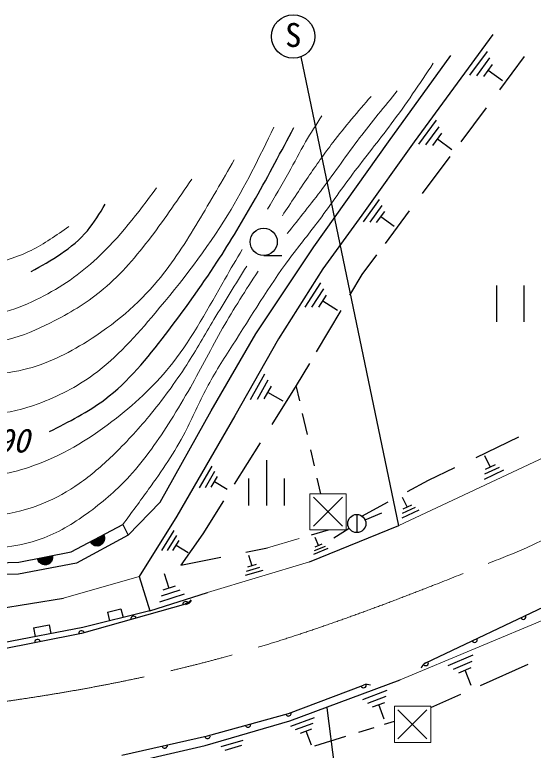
# Model space of a CAD drawing. Units: millimetres, scale not verified. Extents: x 40000 to 680000, y 20000 to 380000.
# Drawn here: x 124089 to 152674, y 267069 to 307660 of the extents above; entities that cross this region are included whole.
import ezdxf
from ezdxf.enums import TextEntityAlignment as Align

# ---------------------------------------------------------------- set-up
doc = ezdxf.new("R2010")
doc.units = ezdxf.units.MM
doc.header["$LTSCALE"] = 1000
doc.linetypes.add('CHAIN', pattern=[18.5, 12, -1.5, 3.5, -1.5])
for name, color, linetype, lineweight in [('M-BGD', 7, 'Continuous', 25), ('M-BGD-HTXT', 7, 'Continuous', 13), ('M-BMK', 2, 'CHAIN', 13), ('M-TTL-FRAM', 2, 'Continuous', 50), ('M-TTL-LINE', 7, 'Continuous', 50), ('M-TTL-TXT', 7, 'Continuous', 13)]:
    doc.layers.add(name, color=color, linetype=linetype, lineweight=lineweight)
doc.styles.add('ＭＳ ゴシック', font='')
doc.styles.get('ＭＳ ゴシック').set_extended_font_data('MS Gothic')

msp = doc.modelspace()

# ---------------------------------------------------------------- linework, layer by layer
at = {"layer": 'M-BGD'}
for p, q in [((150451, 306568), (146104, 300654)), ((139856, 305335), (145240, 279457)), ((144699, 300654), (148129, 305407)), ((149174, 304319), (150144, 305639)), ((149564, 304289), (150284, 305279)), ((152179, 305356), (150810, 303515)), ((149944, 304259), (150424, 304919)), ((150974, 304009), (150184, 304589)), ((150072, 302524), (148679, 300652)), ((146364, 300509), (147344, 301839)), ((146754, 300479), (147494, 301479)), ((147144, 300449), (147634, 301119)), ((148184, 300199), (147394, 300789)), ((140568, 294848), (144699, 300654)), ((146104, 300654), (143214, 296604)), ((148073, 299837), (146554, 297795)), ((143324, 296229), (144204, 297469)), ((143684, 296209), (144344, 297139)), ((144034, 296189), (144484, 296809)), ((145836, 296830), (144505, 295041)), ((143214, 296604), (141081, 293633)), ((145004, 295969), (144264, 296499)), ((137381, 290042), (140568, 294848)), ((137812, 294376), (138812, 294376)), ((144029, 294401), (143222, 293317)), ((141081, 293633), (138623, 289772)), ((143222, 293317), (142552, 292181)), ((140094, 291519), (140954, 292869)), ((150656, 290720), (150656, 292720)), ((152156, 292720), (152156, 290720)), ((140474, 291519), (141124, 292529)), ((140854, 291519), (141284, 292189)), ((141874, 291339), (141074, 291859)), ((142058, 291345), (140702, 289049)), ((134924, 285802), (137381, 290042)), ((138623, 289772), (136220, 285532)), ((140331, 288421), (139611, 287201)), ((137084, 286429), (137874, 287839)), ((137464, 286449), (138064, 287509)), ((137844, 286469), (138244, 287169)), ((139611, 287201), (138256, 285048)), ((139802, 286354), (139611, 287201)), ((138884, 286339), (138044, 286819)), ((132115, 280752), (134924, 285802)), ((136220, 285532), (133023, 279996)), ((140221, 284498), (139960, 285656)), ((149525, 283229), (151881, 284358)), ((137623, 284043), (136177, 281746)), ((140610, 282774), (140415, 283640)), ((146747, 271891), (170929, 283384)), ((149994, 283329), (150294, 282699)), ((137969, 283076), (137969, 280576)), ((134274, 281559), (134964, 282749)), ((146902, 281972), (148354, 282668)), ((151024, 282519), (149964, 282019)), ((150794, 282669), (149994, 282299)), ((150564, 282819), (150024, 282569)), ((134604, 281579), (135114, 282469)), ((134924, 281589), (135264, 282179)), ((135804, 281469), (135094, 281889)), ((136969, 282076), (136969, 280576)), ((138969, 280576), (138969, 282076)), ((140959, 281230), (140766, 282084)), ((145742, 281348), (146902, 281972)), ((145454, 281039), (145724, 280479)), ((130337, 278934), (132115, 280752)), ((135599, 280827), (134458, 279015)), ((143227, 279996), (144676, 280775)), ((145954, 280589), (145484, 280369)), ((142946, 280082), (142946, 279082)), ((143404, 279779), (144324, 280169)), ((146364, 280319), (145424, 279879)), ((146164, 280459), (145454, 280129)), ((133023, 279996), (130957, 276654)), ((127200, 278021), (130051, 279533)), ((130051, 279533), (130337, 278934)), ((140338, 277462), (145256, 279473)), ((142524, 279309), (141684, 278769)), ((130337, 278934), (127485, 277394)), ((132194, 278089), (132884, 279199)), ((132504, 278089), (133024, 278929)), ((134458, 279015), (133254, 277281)), ((140443, 278952), (141392, 279230)), ((132804, 278089), (133154, 278649)), ((140634, 278829), (140834, 278359)), ((133644, 277959), (132984, 278369)), ((136821, 278002), (138022, 278245)), ((141354, 278199), (140564, 277879)), ((141194, 278319), (140604, 278079)), ((141024, 278439), (140634, 278269)), ((124319, 277451), (127200, 278021)), ((133254, 277281), (135445, 277724)), ((136984, 277829), (137164, 277249)), ((114519, 277112), (124319, 277451)), ((127485, 277394), (124291, 276795)), ((137404, 277319), (136914, 277169)), ((137764, 276999), (136784, 276709)), ((137584, 277159), (136854, 276939)), ((124291, 276795), (114481, 276510)), ((130957, 276654), (131541, 274766)), ((132324, 276829), (132584, 276019)), ((132924, 276119), (132244, 275909)), ((131541, 274766), (134713, 275777)), ((133434, 275689), (132074, 275249)), ((133184, 275909), (132164, 275579)), ((121124, 274550), (126778, 275459)), ((133508, 275125), (127774, 273521)), ((129201, 274697), (129940, 274882)), ((129940, 274882), (130062, 274396)), ((131541, 274766), (127843, 273842)), ((129201, 274697), (129322, 274212)), ((125115, 273830), (125993, 273998)), ((125993, 273998), (126087, 273507)), ((127843, 273842), (123453, 273004)), ((125115, 273830), (125209, 273339)), ((127774, 273521), (122922, 272559)), ((147984, 271739), (149364, 272329)), ((148274, 271539), (149314, 271979)), ((148564, 271339), (149254, 271629)), ((149765, 270651), (152393, 271819)), ((149254, 270649), (148914, 271489)), ((139254, 268703), (145337, 270956)), ((139172, 269108), (143317, 270669)), ((143284, 269879), (144624, 270379)), ((143554, 269669), (144564, 270049)), ((147024, 269434), (148677, 270168)), ((143814, 269459), (144494, 269709)), ((144454, 268779), (144154, 269589)), ((144590, 244032), (141306, 269408)), ((134722, 267865), (139172, 269108)), ((139314, 268399), (140614, 268879)), ((134587, 267333), (139254, 268703)), ((139574, 268209), (140544, 268569)), ((143065, 268069), (143905, 268333)), ((144466, 268509), (145024, 268684)), ((139834, 268009), (140474, 268249)), ((140444, 267349), (140154, 268129)), ((129989, 266798), (134722, 267865)), ((135474, 267279), (136684, 267629)), ((140632, 267306), (142340, 267842)), ((128712, 265987), (134587, 267333)), ((135694, 267079), (136604, 267349))]:
    msp.add_line(p, q, dxfattribs=at)
at = {"layer": 'M-BGD', "lineweight": 18}
for p, q in [((145256, 279473), (153654, 283420)), ((138022, 278245), (139771, 278756)), ((134713, 275777), (140338, 277462)), ((126778, 275459), (130957, 276654)), ((145337, 270956), (154392, 274758))]:
    msp.add_line(p, q, dxfattribs=at)
at = {"layer": 'M-BGD'}
for centre, radius in [((139439, 306460), 1200), ((137812, 295126), 750), ((142946, 279582), 500)]:
    msp.add_circle(centre, radius, dxfattribs=at)
for centre, radius, start, end in [((128626, 278777), 400, 207.9236, 27.9236), ((128626, 278777), 350, 207.9236, 27.9236), ((128626, 278777), 300, 207.9236, 27.9236), ((128626, 278777), 250, 207.9236, 27.9236), ((128626, 278777), 200, 207.9236, 27.9236), ((128626, 278777), 150, 207.9236, 27.9236), ((128626, 278777), 100, 207.9236, 27.9236), ((128626, 278777), 50, 207.9236, 27.9236), ((125760, 277736), 400, 191.2008, 11.2008), ((125760, 277736), 350, 191.2008, 11.2008), ((125760, 277736), 300, 191.2008, 11.2008), ((125760, 277736), 250, 191.2008, 11.2008), ((125760, 277736), 200, 191.2008, 11.2008), ((125760, 277736), 150, 191.2008, 11.2008), ((125760, 277736), 100, 191.2008, 11.2008), ((125760, 277736), 50, 191.2008, 11.2008), ((133508, 275125), 150, 15.6274, 195.6274), ((130641, 274323), 150, 15.6274, 195.6274), ((152121, 274445), 150, 205.4218, 25.4218), ((127774, 273521), 150, 15.6274, 191.2188), ((125348, 273040), 150, 11.2188, 191.2188), ((149434, 273168), 150, 205.4218, 25.4218), ((146962, 271439), 500, 115.4218, 160.4218), ((146747, 271891), 150, 205.4218, 25.4218), ((143317, 270669), 150, 200.6276, 20.6276), ((143493, 270201), 500, 65.6276, 110.6276), ((139172, 269108), 150, 195.605, 20.6276), ((136947, 268487), 150, 195.605, 15.605), ((134722, 267865), 150, 192.7111, 15.605), ((132356, 267332), 150, 192.7111, 12.7111)]:
    msp.add_arc(centre, radius, start, end, dxfattribs=at)
at = {"layer": 'M-BGD-HTXT'}
for p, q in [((140362, 281230), (140362, 279230)), ((142362, 281230), (140362, 281230)), ((140552, 281030), (142152, 279430)), ((142152, 281030), (140552, 279430)), ((142362, 279230), (142362, 281230)), ((140362, 279230), (142362, 279230)), ((145024, 269501), (145024, 267501)), ((147024, 269501), (145024, 269501)), ((145214, 269301), (146814, 267701)), ((146814, 269301), (145214, 267701)), ((147024, 267501), (147024, 269501)), ((145024, 267501), (147024, 267501))]:
    msp.add_line(p, q, dxfattribs=at)
at = {"layer": 'M-BMK'}
msp.add_line((152299, 278232), (161982, 282999), dxfattribs=at)
msp.add_open_spline([(100909, 269266), (104642, 268999), (108376, 268732), (112108, 268784), (115625, 268833), (119141, 269165), (122640, 269636), (127004, 270223), (131342, 271026), (135572, 272192), (141279, 273764), (146789, 275998), (152299, 278232)], degree=3, knots=[0, 0, 0, 0, 1, 1, 1, 2, 2, 2, 3, 3, 3, 4, 4, 4, 4], dxfattribs=at)
at = {"layer": 'M-TTL-FRAM'}
for centre, radius, start, end in [((128626, 278777), 400, 207.9236, 27.9236), ((125760, 277736), 400, 191.2008, 11.2008), ((133373, 275607), 500, 285.6274, 330.6274)]:
    msp.add_arc(centre, radius, start, end, dxfattribs=at)
at = {"layer": 'M-TTL-LINE', "lineweight": 25}
for points, knots in [([(126003, 284659), (127066, 285195), (128129, 285730), (129063, 286435), (130354, 287409), (131398, 288707), (132395, 290013), (133394, 291321), (134345, 292637), (135236, 294001), (135985, 295148), (136692, 296328), (137366, 297525), (138093, 298814), (138781, 300122), (139470, 301431)], [0, 0, 0, 0, 1, 1, 1, 2, 2, 2, 3, 3, 3, 4, 4, 4, 5, 5, 5, 5]), ([(124995, 293491), (125552, 293798), (126109, 294105), (126638, 294465), (127175, 294830), (127683, 295249), (128098, 295743), (128474, 296189), (128773, 296696), (129072, 297204)], [0, 0, 0, 0, 1, 1, 1, 2, 2, 2, 3, 3, 3, 3])]:
    msp.add_open_spline(points, degree=3, knots=knots, dxfattribs=at)
at = {"layer": 'M-TTL-TXT'}
for points, knots in [([(147164, 304984), (146408, 303852), (145652, 302720), (144840, 301630), (144146, 300697), (143410, 299795), (142714, 298863), (142053, 297978), (141428, 297066), (140763, 296183), (140254, 295509), (139721, 294852), (139219, 294174), (138093, 292654), (137120, 291026), (136102, 289426), (135608, 288649), (135104, 287879), (134675, 287067), (134252, 286265), (133901, 285424), (133481, 284620), (132905, 283518), (132198, 282487), (131471, 281475), (131003, 280822), (130527, 280177), (130051, 279533)], [0, 0, 0, 0, 1, 1, 1, 2, 2, 2, 3, 3, 3, 4, 4, 4, 5, 5, 5, 6, 6, 6, 7, 7, 7, 8, 8, 8, 9, 9, 9, 9]), ([(145178, 303452), (144475, 302595), (143772, 301739), (143102, 300857), (142406, 299939), (141745, 298994), (141054, 298071), (140424, 297230), (139769, 296408), (139115, 295585)], [0, 0, 0, 0, 1, 1, 1, 2, 2, 2, 3, 3, 3, 3]), ([(143731, 303151), (143013, 302318), (142295, 301484), (141627, 300611), (141152, 299989), (140703, 299347), (140262, 298699), (139781, 297993), (139311, 297281), (138841, 296569)], [0, 0, 0, 0, 1, 1, 1, 2, 2, 2, 3, 3, 3, 3]), ([(138022, 296924), (138421, 297593), (138821, 298262), (139196, 298945), (139507, 299509), (139802, 300082), (140125, 300639), (140411, 301130), (140719, 301608), (141027, 302086)], [0, 0, 0, 0, 1, 1, 1, 2, 2, 2, 3, 3, 3, 3]), ([(138377, 301458), (137579, 299816), (136780, 298174), (135837, 296623), (134670, 294705), (133281, 292927), (131822, 291188), (130787, 289954), (129718, 288740), (128434, 287801), (127508, 287122), (126470, 286587), (125375, 286189), (124569, 285896), (123732, 285678), (122890, 285643), (121968, 285605), (121039, 285787), (120131, 286025), (118738, 286391), (117394, 286889), (116143, 287555), (114372, 288498), (112786, 289778), (111172, 290996), (110231, 291707), (109280, 292396), (108386, 293154), (107679, 293754), (107008, 294396), (106337, 295039)], [0, 0, 0, 0, 1, 1, 1, 2, 2, 2, 3, 3, 3, 4, 4, 4, 5, 5, 5, 6, 6, 6, 7, 7, 7, 8, 8, 8, 9, 9, 9, 10, 10, 10, 10]), ([(108467, 294930), (109422, 294150), (110376, 293371), (111363, 292635), (112859, 291520), (114429, 290504), (116088, 289631), (117423, 288928), (118815, 288317), (120295, 288019), (121704, 287735), (123192, 287735), (124583, 288074), (125824, 288376), (126988, 288947), (128079, 289631), (129549, 290551), (130887, 291673), (131985, 292990), (132824, 293996), (133522, 295114), (134198, 296241), (134878, 297374), (135535, 298514), (136192, 299655)], [0, 0, 0, 0, 1, 1, 1, 2, 2, 2, 3, 3, 3, 4, 4, 4, 5, 5, 5, 6, 6, 6, 7, 7, 7, 8, 8, 8, 8]), ([(133843, 298590), (133117, 297512), (132391, 296435), (131603, 295394), (130818, 294358), (129972, 293358), (128981, 292526), (128166, 291842), (127253, 291272), (126304, 290778), (125574, 290398), (124823, 290063), (124037, 289822), (123223, 289573), (122373, 289425), (121524, 289412), (120267, 289393), (119014, 289671), (117809, 290068), (116591, 290468), (115420, 290990), (114340, 291652), (112968, 292493), (111742, 293561), (110516, 294629)], [0, 0, 0, 0, 1, 1, 1, 2, 2, 2, 3, 3, 3, 4, 4, 4, 5, 5, 5, 6, 6, 6, 7, 7, 7, 8, 8, 8, 8]), ([(112565, 294356), (113227, 293874), (113890, 293391), (114586, 292963), (115577, 292354), (116638, 291855), (117754, 291488), (119016, 291074), (120349, 290827), (121660, 290914), (122984, 291003), (124286, 291431), (125485, 292034), (126636, 292614), (127693, 293355), (128626, 294220), (129864, 295367), (130884, 296733), (131903, 298098)], [0, 0, 0, 0, 1, 1, 1, 2, 2, 2, 3, 3, 3, 4, 4, 4, 5, 5, 5, 6, 6, 6, 6]), ([(117427, 294302), (118054, 294012), (118682, 293723), (119339, 293591), (120362, 293386), (121456, 293561), (122507, 293810), (123376, 294015), (124215, 294271), (124993, 294657), (125720, 295017), (126395, 295493), (127069, 295968)], [0, 0, 0, 0, 1, 1, 1, 2, 2, 2, 3, 3, 3, 4, 4, 4, 4]), ([(101338, 295203), (102634, 294111), (103929, 293019), (105244, 291952), (106671, 290795), (108122, 289666), (109615, 288593), (111208, 287446), (112850, 286362), (114504, 285315), (115629, 284603), (116759, 283909), (117973, 283321), (119158, 282747), (120422, 282276), (121715, 282201), (122937, 282131), (124184, 282415), (125348, 282857), (126934, 283459), (128367, 284355), (129691, 285397), (130840, 286301), (131908, 287315), (132805, 288456), (133921, 289878), (134772, 291497), (135673, 293072), (135987, 293622), (136308, 294167), (136629, 294711)], [0, 0, 0, 0, 1, 1, 1, 2, 2, 2, 3, 3, 3, 4, 4, 4, 5, 5, 5, 6, 6, 6, 7, 7, 7, 8, 8, 8, 9, 9, 9, 10, 10, 10, 10]), ([(136875, 293783), (136268, 292803), (135662, 291823), (135072, 290833), (134577, 290001), (134093, 289161), (133570, 288347), (132935, 287360), (132242, 286410), (131494, 285506), (130861, 284741), (130189, 284009), (129472, 283321), (128898, 282770), (128294, 282248), (127642, 281791), (127027, 281361), (126369, 280989), (125676, 280699), (124867, 280360), (124009, 280132), (123135, 280043), (122095, 279938), (121033, 280031), (120022, 280289), (118550, 280665), (117189, 281391), (115897, 282201), (114157, 283293), (112544, 284536), (110926, 285779), (110262, 286289), (109597, 286799), (108932, 287309)], [0, 0, 0, 0, 1, 1, 1, 2, 2, 2, 3, 3, 3, 4, 4, 4, 5, 5, 5, 6, 6, 6, 7, 7, 7, 8, 8, 8, 9, 9, 9, 10, 10, 10, 11, 11, 11, 11]), ([(137500, 293504), (136831, 292466), (136161, 291429), (135549, 290358), (134935, 289283), (134379, 288174), (133772, 287096), (133429, 286485), (133069, 285885), (132695, 285290), (132013, 284206), (131285, 283143), (130423, 282203), (129764, 281484), (129027, 280837), (128238, 280251), (127451, 279667), (126612, 279143), (125704, 278795), (124560, 278356), (123307, 278195), (122064, 278213), (121114, 278226), (120171, 278344), (119278, 278630), (118652, 278830), (118051, 279113), (117472, 279429), (117009, 279682), (116560, 279955), (116110, 280229)], [0, 0, 0, 0, 1, 1, 1, 2, 2, 2, 3, 3, 3, 4, 4, 4, 5, 5, 5, 6, 6, 6, 7, 7, 7, 8, 8, 8, 9, 9, 9, 10, 10, 10, 10]), ([(139336, 247572), (140461, 248473), (141586, 249373), (142719, 250242), (143446, 250800), (144176, 251344), (144969, 251852), (145396, 252125), (145840, 252387), (146322, 252474), (146823, 252563), (147363, 252463), (147859, 252291), (148514, 252063), (149090, 251708), (149724, 251449), (150219, 251247), (150750, 251103), (151279, 251084), (152080, 251054), (152876, 251308), (153638, 251614), (154654, 252022), (155607, 252523), (156473, 253150), (157504, 253897), (158412, 254822), (159268, 255782), (160286, 256924), (161230, 258115), (162107, 259362), (163042, 260691), (163900, 262084), (164576, 263559), (165022, 264531), (165389, 265539), (165811, 266522), (166515, 268163), (167372, 269736), (168280, 271275), (169243, 272909), (170264, 274505), (171304, 276090), (171940, 277058), (172583, 278022), (173218, 278991), (173843, 279945), (174460, 280905), (175077, 281865)], [0, 0, 0, 0, 1, 1, 1, 2, 2, 2, 3, 3, 3, 4, 4, 4, 5, 5, 5, 6, 6, 6, 7, 7, 7, 8, 8, 8, 9, 9, 9, 10, 10, 10, 11, 11, 11, 12, 12, 12, 13, 13, 13, 14, 14, 14, 15, 15, 15, 16, 16, 16, 16]), ([(135803, 247093), (136889, 248190), (137974, 249286), (139003, 250436), (139868, 251402), (140694, 252406), (141581, 253348), (142744, 254584), (144012, 255714), (145163, 256978), (145574, 257429), (145971, 257898), (146452, 258267), (146779, 258517), (147145, 258721), (147550, 258840), (148098, 259000), (148717, 259004), (149222, 258792), (149825, 258539), (150264, 257977), (150750, 257503), (151323, 256943), (151959, 256505), (152660, 256118), (153332, 255746), (154063, 255422), (154809, 255402), (155530, 255383), (156264, 255649), (156910, 256023), (157777, 256525), (158484, 257222), (159106, 257980), (160546, 259736), (161528, 261820), (162640, 263806), (164293, 266758), (166234, 269493), (167845, 272497), (168511, 273739), (169121, 275027), (169850, 276174), (170326, 276921), (170852, 277609), (171331, 278466), (171530, 278822), (171721, 279208), (171617, 279564), (171564, 279747), (171433, 279922), (171283, 280042), (170766, 280455), (170022, 280222), (169277, 279988)], [0, 0, 0, 0, 1, 1, 1, 2, 2, 2, 3, 3, 3, 4, 4, 4, 5, 5, 5, 6, 6, 6, 7, 7, 7, 8, 8, 8, 9, 9, 9, 10, 10, 10, 11, 11, 11, 12, 12, 12, 13, 13, 13, 14, 14, 14, 15, 15, 15, 16, 16, 16, 17, 17, 17, 18, 18, 18, 18])]:
    msp.add_open_spline(points, degree=3, knots=knots, dxfattribs=at)

# ---------------------------------------------------------------- texts
at = {"layer": 'M-BGD', "style": 'ＭＳ ゴシック'}
msp.add_text('S', height=1320, dxfattribs=at).set_placement((138992, 305484), align=Align.BOTTOM_LEFT)
at = {"layer": 'M-TTL-LINE', "style": 'ＭＳ ゴシック', "oblique": 15}
msp.add_text('290', height=1320, dxfattribs=at).set_placement((122195, 283104), align=Align.BOTTOM_LEFT)

doc.saveas('drawing.dxf')
